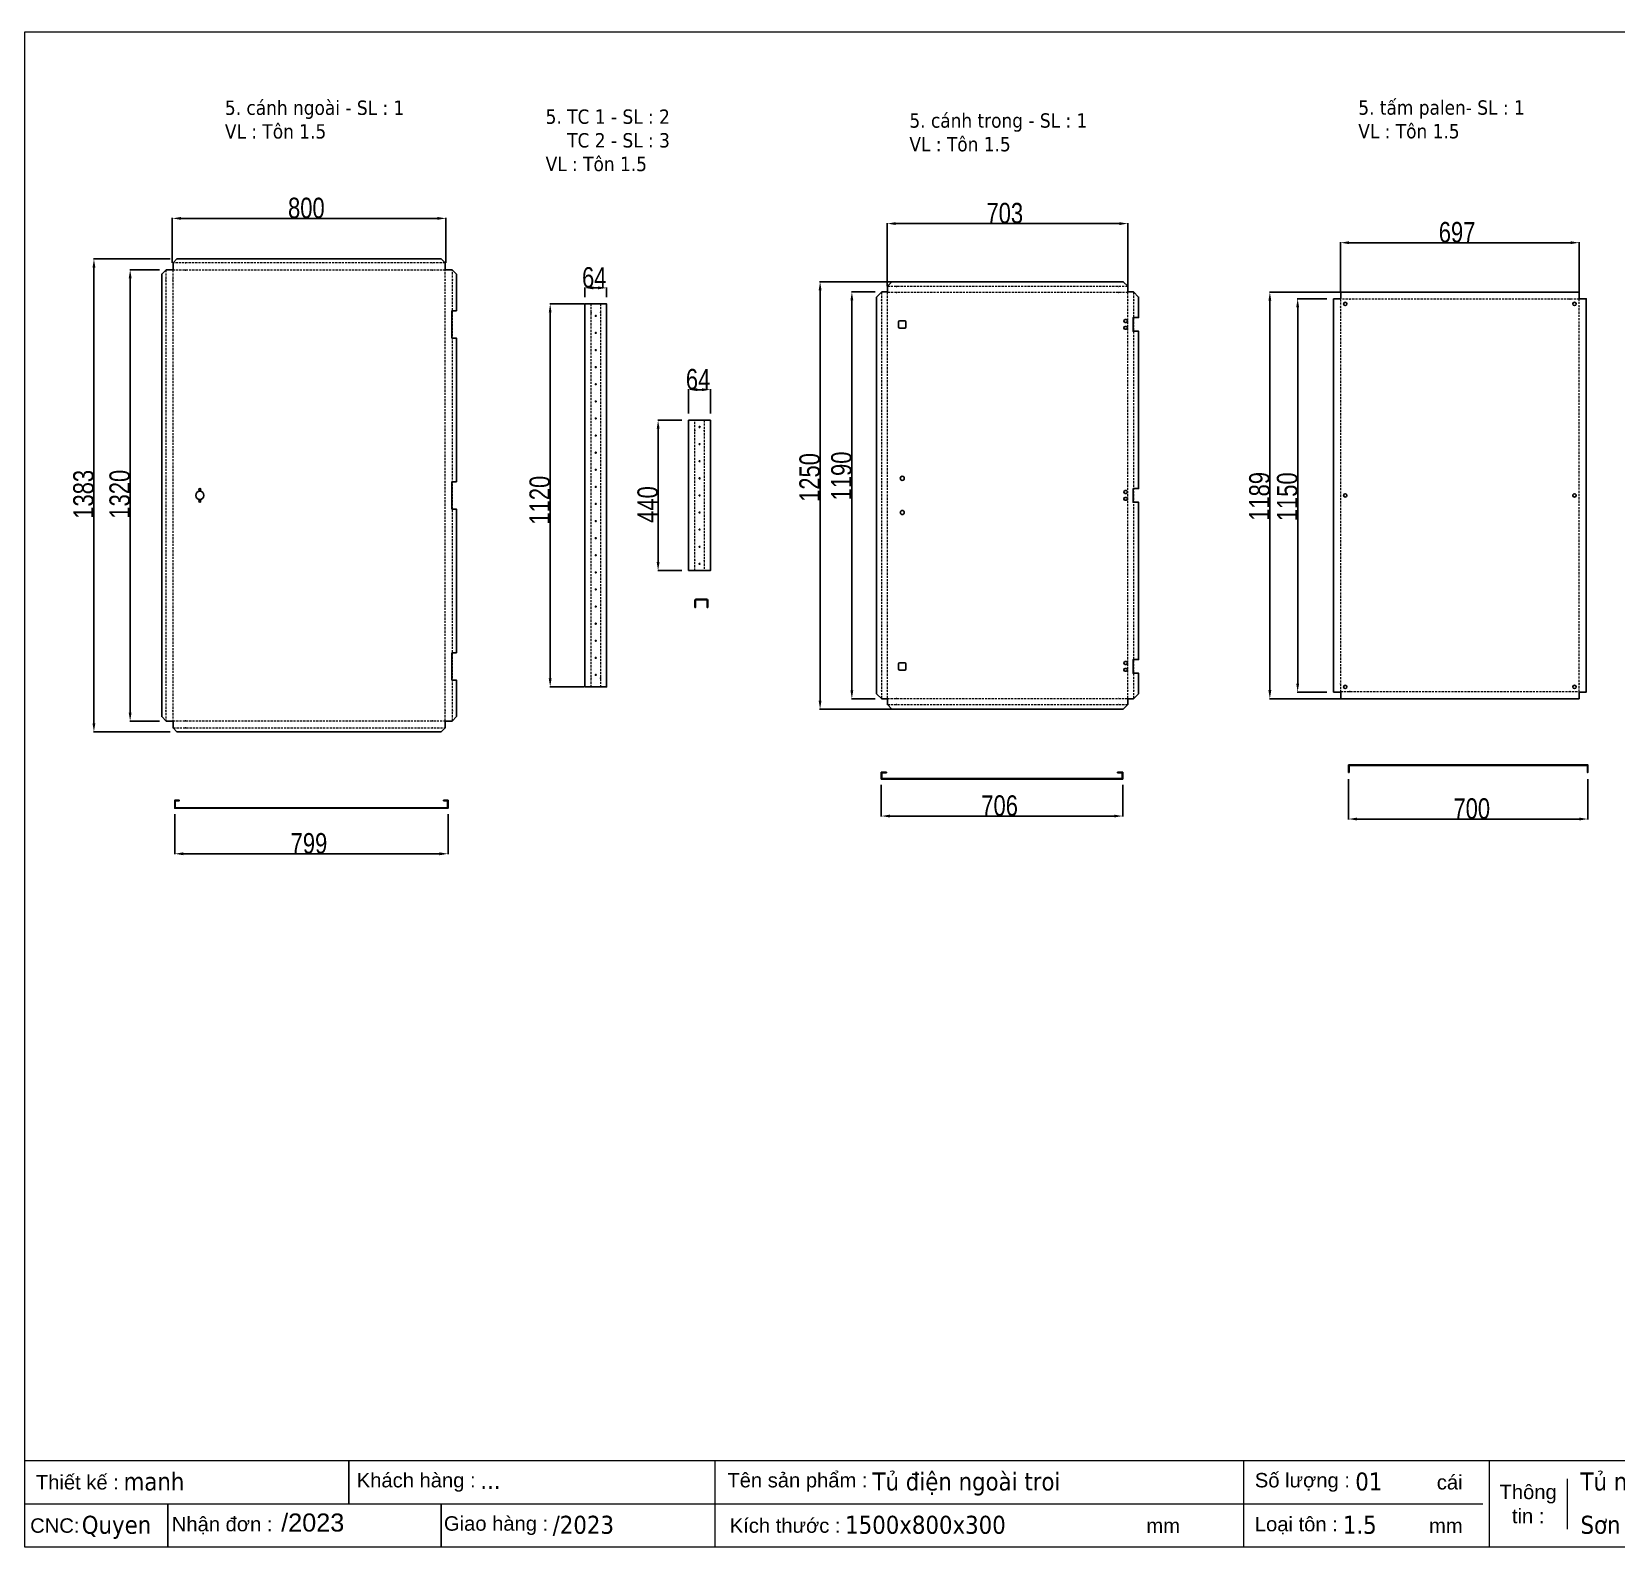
# Model space of a CAD drawing. Header units: inches. Extents: x 21 to 136330, y 8 to 58290.
# Drawn here: x 39356 to 43989, y 11482 to 15914 of the extents above; entities that cross this region are included whole.
import ezdxf
from ezdxf.enums import TextEntityAlignment as Align

# ---------------------------------------------------------------- set-up
doc = ezdxf.new("R2010")
doc.units = ezdxf.units.IN
doc.header["$MEASUREMENT"] = 0
doc.linetypes.add('HIDDEN', pattern=[9.525, 6.35, -3.175])
for name, color, linetype in [('0 KHUNG KT01', 7, 'Continuous'), ('@.0.DM. NÉT CHÍNH', 7, 'Continuous'), ('@.DM. NÉT CHÍNH', 7, 'Continuous')]:
    doc.layers.add(name, color=color, linetype=linetype)
doc.layers.add('0 TĂNG CỨNG', color=7, linetype='Continuous', lineweight=15)
doc.layers.add('@.0.DM. NÉT ĐỨT', color=8, linetype='HIDDEN', lineweight=9)
doc.layers.add('@.DM. KÍCH THƯỚC', color=8, linetype='Continuous', transparency=0.2)
doc.layers.add('@.DM. KÍCH THƯỚC @ 1', color=8, linetype='Continuous', transparency=0.2)
doc.styles.add('ARIAL', font='arial.ttf')
doc.styles.add('Note Text (ISO)', font='tahoma.ttf')
doc.styles.add('roman', font='roman.shx', dxfattribs={"width": 0.8})
doc.styles.add('Tahoma (Input Text)', font='tahoma.ttf')
doc.dimstyles.new('Kích thước Duy Mạnh', dxfattribs={"dimtxt": 30, "dimasz": 25, "dimexe": 1.25, "dimexo": 20, "dimtad": 1, "dimdec": 1, "dimtxsty": 'roman', "dimcen": 2.5, "dimclrd": 8, "dimclre": 8, "dimclrt": 2, "dimadec": 0, "dimazin": 0, "dimtfac": 1, "dimtdec": 1, "dimtix": 1, "dimtmove": 0, "dimatfit": 3, "dimfxl": 1, "dimtfillclr": 1, "dimarcsym": 0})

# ---------------------------------------------------------------- blocks, each defined once
blk = doc.blocks.new('*D1259')
at = {"layer": '@.DM. KÍCH THƯỚC', "color": 8, "lineweight": -2, "transparency": 16777216}
for p, q in [((39760.5, 15249.4), (39536.6, 15249.4)), ((39760.5, 13866.8), (39536.6, 13866.8))]:
    blk.add_line(p, q, dxfattribs=at)
at = {"layer": '@.DM. KÍCH THƯỚC', "lineweight": -2, "transparency": 16777216}
blk.add_line((39537.8, 15224.4), (39537.8, 13891.8), dxfattribs=at)
at = {"layer": '@.DM. KÍCH THƯỚC', "transparency": 16777216}
for points in [[(39533.7, 15224.4), (39542, 15224.4), (39537.8, 15249.4)], [(39533.7, 13891.8), (39542, 13891.8), (39537.8, 13866.8)]]:
    blk.add_solid(points, dxfattribs=at)
at = {"layer": 'Defpoints', "color": 0, "transparency": 16777216}
for p in [(39780.5, 15249.4), (39537.8, 13866.8), (39780.5, 13866.8)]:
    blk.add_point(p, dxfattribs=at)
at = {"layer": '@.DM. KÍCH THƯỚC', "color": 2, "transparency": 16777216, "insert": (39477.2, 14489.9), "char_height": 60, "attachment_point": 1, "rotation": 90, "style": 'roman'}
blk.add_mtext('1383', dxfattribs=at)
blk = doc.blocks.new('*D1260')
at = {"layer": '@.DM. KÍCH THƯỚC', "color": 8, "lineweight": -2, "transparency": 16777216}
for p, q in [((41276.4, 14798.1), (41276.4, 14868.5)), ((41340.2, 14798.1), (41340.2, 14868.5))]:
    blk.add_line(p, q, dxfattribs=at)
at = {"layer": '@.DM. KÍCH THƯỚC', "lineweight": -2, "transparency": 16777216}
blk.add_line((41301.4, 14867.3), (41315.2, 14867.3), dxfattribs=at)
at = {"layer": '@.DM. KÍCH THƯỚC', "transparency": 16777216}
for points in [[(41301.4, 14871.4), (41301.4, 14863.1), (41276.4, 14867.3)], [(41315.2, 14871.4), (41315.2, 14863.1), (41340.2, 14867.3)]]:
    blk.add_solid(points, dxfattribs=at)
at = {"layer": 'Defpoints', "color": 0, "transparency": 16777216}
for p in [(41340.2, 14867.3), (41276.4, 14778.1), (41340.2, 14778.1)]:
    blk.add_point(p, dxfattribs=at)
at = {"layer": '@.DM. KÍCH THƯỚC', "color": 2, "transparency": 16777216, "insert": (41268.3, 14927.9), "char_height": 60, "attachment_point": 1, "style": 'roman'}
blk.add_mtext('64', dxfattribs=at)
blk = doc.blocks.new('*D1261')
at = {"layer": '@.DM. KÍCH THƯỚC', "color": 8, "lineweight": -2, "transparency": 16777216}
for p, q in [((40972.9, 15138.1), (40972.9, 15166.1)), ((41036.7, 15138.1), (41036.7, 15166.1))]:
    blk.add_line(p, q, dxfattribs=at)
at = {"layer": '@.DM. KÍCH THƯỚC', "lineweight": -2, "transparency": 16777216}
blk.add_line((40997.9, 15164.9), (41011.7, 15164.9), dxfattribs=at)
at = {"layer": '@.DM. KÍCH THƯỚC', "transparency": 16777216}
for points in [[(40997.9, 15169.1), (40997.9, 15160.7), (40972.9, 15164.9)], [(41011.7, 15169.1), (41011.7, 15160.7), (41036.7, 15164.9)]]:
    blk.add_solid(points, dxfattribs=at)
at = {"layer": 'Defpoints', "color": 0, "transparency": 16777216}
for p in [(41036.7, 15164.9), (40972.9, 15118.1), (41036.7, 15118.1)]:
    blk.add_point(p, dxfattribs=at)
at = {"layer": '@.DM. KÍCH THƯỚC', "color": 2, "transparency": 16777216, "insert": (40964.8, 15225.5), "char_height": 60, "attachment_point": 1, "style": 'roman'}
blk.add_mtext('64', dxfattribs=at)
blk = doc.blocks.new('*D1262')
at = {"layer": '@.DM. KÍCH THƯỚC', "color": 8, "lineweight": -2, "transparency": 16777216}
for p, q in [((40971.1, 15118.1), (40870.4, 15118.1)), ((40971.1, 13998.1), (40870.4, 13998.1))]:
    blk.add_line(p, q, dxfattribs=at)
at = {"layer": '@.DM. KÍCH THƯỚC', "lineweight": -2, "transparency": 16777216}
blk.add_line((40871.7, 14023.1), (40871.7, 15093.1), dxfattribs=at)
at = {"layer": '@.DM. KÍCH THƯỚC', "transparency": 16777216}
for points in [[(40867.5, 15093.1), (40875.8, 15093.1), (40871.7, 15118.1)], [(40867.5, 14023.1), (40875.8, 14023.1), (40871.7, 13998.1)]]:
    blk.add_solid(points, dxfattribs=at)
at = {"layer": 'Defpoints', "color": 0, "transparency": 16777216}
for p in [(40871.7, 15118.1), (40991.1, 15118.1), (40991.1, 13998.1)]:
    blk.add_point(p, dxfattribs=at)
at = {"layer": '@.DM. KÍCH THƯỚC', "color": 2, "transparency": 16777216, "insert": (40811.1, 14472.7), "char_height": 60, "attachment_point": 1, "rotation": 90, "style": 'roman'}
blk.add_mtext('1120', dxfattribs=at)
blk = doc.blocks.new('*D1263')
at = {"layer": '@.DM. KÍCH THƯỚC', "color": 8, "lineweight": -2, "transparency": 16777216}
for p, q in [((41256.4, 14778.1), (41186, 14778.1)), ((41256.4, 14338.1), (41186, 14338.1))]:
    blk.add_line(p, q, dxfattribs=at)
at = {"layer": '@.DM. KÍCH THƯỚC', "lineweight": -2, "transparency": 16777216}
blk.add_line((41187.2, 14363.1), (41187.2, 14753.1), dxfattribs=at)
at = {"layer": '@.DM. KÍCH THƯỚC', "transparency": 16777216}
for points in [[(41183.1, 14753.1), (41191.4, 14753.1), (41187.2, 14778.1)], [(41183.1, 14363.1), (41191.4, 14363.1), (41187.2, 14338.1)]]:
    blk.add_solid(points, dxfattribs=at)
at = {"layer": 'Defpoints', "color": 0, "transparency": 16777216}
for p in [(41187.2, 14778.1), (41276.4, 14778.1), (41276.4, 14338.1)]:
    blk.add_point(p, dxfattribs=at)
at = {"layer": '@.DM. KÍCH THƯỚC', "color": 2, "transparency": 16777216, "insert": (41126.6, 14477.9), "char_height": 60, "attachment_point": 1, "rotation": 90, "style": 'roman'}
blk.add_mtext('440', dxfattribs=at)
blk = doc.blocks.new('*D1264')
at = {"layer": '@.DM. KÍCH THƯỚC', "color": 8, "lineweight": -2, "transparency": 16777216}
for p, q in [((39729.5, 15218.1), (39642.4, 15218.1)), ((39729.5, 13898.1), (39642.4, 13898.1))]:
    blk.add_line(p, q, dxfattribs=at)
at = {"layer": '@.DM. KÍCH THƯỚC', "lineweight": -2, "transparency": 16777216}
blk.add_line((39643.7, 13923.1), (39643.7, 15193.1), dxfattribs=at)
at = {"layer": '@.DM. KÍCH THƯỚC', "transparency": 16777216}
for points in [[(39639.5, 15193.1), (39647.9, 15193.1), (39643.7, 15218.1)], [(39639.5, 13923.1), (39647.9, 13923.1), (39643.7, 13898.1)]]:
    blk.add_solid(points, dxfattribs=at)
at = {"layer": 'Defpoints', "color": 0, "transparency": 16777216}
for p in [(39643.7, 15218.1), (39749.5, 15218.1), (39749.5, 13898.1)]:
    blk.add_point(p, dxfattribs=at)
at = {"layer": '@.DM. KÍCH THƯỚC', "color": 2, "transparency": 16777216, "insert": (39583.1, 14490.2), "char_height": 60, "attachment_point": 1, "rotation": 90, "style": 'roman'}
blk.add_mtext('1320', dxfattribs=at)
blk = doc.blocks.new('*D1265')
at = {"layer": '@.DM. KÍCH THƯỚC', "color": 8, "lineweight": -2, "transparency": 16777216}
for p, q in [((39774, 13626.5), (39774, 13509)), ((40573, 13626.5), (40573, 13509))]:
    blk.add_line(p, q, dxfattribs=at)
at = {"layer": '@.DM. KÍCH THƯỚC', "lineweight": -2, "transparency": 16777216}
blk.add_line((39799, 13510.2), (40548, 13510.2), dxfattribs=at)
at = {"layer": '@.DM. KÍCH THƯỚC', "transparency": 16777216}
for points in [[(39799, 13514.4), (39799, 13506), (39774, 13510.2)], [(40548, 13514.4), (40548, 13506), (40573, 13510.2)]]:
    blk.add_solid(points, dxfattribs=at)
at = {"layer": 'Defpoints', "color": 0, "transparency": 16777216}
for p in [(39774, 13646.5), (40573, 13646.5), (40573, 13510.2)]:
    blk.add_point(p, dxfattribs=at)
at = {"layer": '@.DM. KÍCH THƯỚC', "color": 2, "transparency": 16777216, "insert": (40112.9, 13570.8), "char_height": 60, "attachment_point": 1, "style": 'roman'}
blk.add_mtext('799', dxfattribs=at)
blk = doc.blocks.new('*D1266')
at = {"layer": '@.DM. KÍCH THƯỚC', "color": 8, "lineweight": -2, "transparency": 16777216}
for p, q in [((41821.5, 15153.1), (41752.4, 15153.1)), ((41821.5, 13963.1), (41752.4, 13963.1))]:
    blk.add_line(p, q, dxfattribs=at)
at = {"layer": '@.DM. KÍCH THƯỚC', "lineweight": -2, "transparency": 16777216}
blk.add_line((41753.7, 15128.1), (41753.7, 13988.1), dxfattribs=at)
at = {"layer": '@.DM. KÍCH THƯỚC', "transparency": 16777216}
for points in [[(41749.5, 15128.1), (41757.8, 15128.1), (41753.7, 15153.1)], [(41749.5, 13988.1), (41757.8, 13988.1), (41753.7, 13963.1)]]:
    blk.add_solid(points, dxfattribs=at)
at = {"layer": 'Defpoints', "color": 0, "transparency": 16777216}
for p in [(41841.5, 15153.1), (41753.7, 13963.1), (41841.5, 13963.1)]:
    blk.add_point(p, dxfattribs=at)
at = {"layer": '@.DM. KÍCH THƯỚC', "color": 2, "transparency": 16777216, "insert": (41693.1, 14543.6), "char_height": 60, "attachment_point": 1, "rotation": 90, "style": 'roman'}
blk.add_mtext('1190', dxfattribs=at)
blk = doc.blocks.new('*D1267')
at = {"layer": '@.DM. KÍCH THƯỚC', "color": 8, "lineweight": -2, "transparency": 16777216}
for p, q in [((41903, 15182.9), (41659.5, 15182.9)), ((41903, 13933.3), (41659.5, 13933.3))]:
    blk.add_line(p, q, dxfattribs=at)
at = {"layer": '@.DM. KÍCH THƯỚC', "lineweight": -2, "transparency": 16777216}
blk.add_line((41660.8, 15157.9), (41660.8, 13958.3), dxfattribs=at)
at = {"layer": '@.DM. KÍCH THƯỚC', "transparency": 16777216}
for points in [[(41656.6, 15157.9), (41665, 15157.9), (41660.8, 15182.9)], [(41656.6, 13958.3), (41665, 13958.3), (41660.8, 13933.3)]]:
    blk.add_solid(points, dxfattribs=at)
at = {"layer": 'Defpoints', "color": 0, "transparency": 16777216}
for p in [(41923, 15182.9), (41660.8, 13933.3), (41923, 13933.3)]:
    blk.add_point(p, dxfattribs=at)
at = {"layer": '@.DM. KÍCH THƯỚC', "color": 2, "transparency": 16777216, "insert": (41600.2, 14539.1), "char_height": 60, "attachment_point": 1, "rotation": 90, "style": 'roman'}
blk.add_mtext('1250', dxfattribs=at)
blk = doc.blocks.new('*D1268')
at = {"layer": '@.DM. KÍCH THƯỚC', "color": 8, "lineweight": -2, "transparency": 16777216}
for p, q in [((39767, 15238.1), (39767, 15369.4)), ((40566.8, 15238.1), (40566.8, 15369.4))]:
    blk.add_line(p, q, dxfattribs=at)
at = {"layer": '@.DM. KÍCH THƯỚC', "lineweight": -2, "transparency": 16777216}
blk.add_line((39792, 15368.1), (40541.8, 15368.1), dxfattribs=at)
at = {"layer": '@.DM. KÍCH THƯỚC', "transparency": 16777216}
for points in [[(39792, 15372.3), (39792, 15363.9), (39767, 15368.1)], [(40541.8, 15372.3), (40541.8, 15363.9), (40566.8, 15368.1)]]:
    blk.add_solid(points, dxfattribs=at)
at = {"layer": 'Defpoints', "color": 0, "transparency": 16777216}
for p in [(40566.8, 15368.1), (39767, 15218.1), (40566.8, 15218.1)]:
    blk.add_point(p, dxfattribs=at)
at = {"layer": '@.DM. KÍCH THƯỚC', "color": 2, "transparency": 16777216, "insert": (40105.3, 15428.7), "char_height": 60, "attachment_point": 1, "style": 'roman'}
blk.add_mtext('800', dxfattribs=at)
blk = doc.blocks.new('*D1269')
at = {"layer": '@.DM. KÍCH THƯỚC', "color": 8, "lineweight": -2, "transparency": 16777216}
for p, q in [((41839.7, 13711.9), (41839.7, 13619.3)), ((42545.7, 13711.9), (42545.7, 13619.3))]:
    blk.add_line(p, q, dxfattribs=at)
at = {"layer": '@.DM. KÍCH THƯỚC', "lineweight": -2, "transparency": 16777216}
blk.add_line((41864.7, 13620.6), (42520.7, 13620.6), dxfattribs=at)
at = {"layer": '@.DM. KÍCH THƯỚC', "transparency": 16777216}
for points in [[(41864.7, 13624.7), (41864.7, 13616.4), (41839.7, 13620.6)], [(42520.7, 13624.7), (42520.7, 13616.4), (42545.7, 13620.6)]]:
    blk.add_solid(points, dxfattribs=at)
at = {"layer": 'Defpoints', "color": 0, "transparency": 16777216}
for p in [(41839.7, 13731.9), (42545.7, 13731.9), (42545.7, 13620.6)]:
    blk.add_point(p, dxfattribs=at)
at = {"layer": '@.DM. KÍCH THƯỚC', "color": 2, "transparency": 16777216, "insert": (42132.1, 13681.2), "char_height": 60, "attachment_point": 1, "style": 'roman'}
blk.add_mtext('706', dxfattribs=at)
blk = doc.blocks.new('*D1270')
at = {"layer": '@.DM. KÍCH THƯỚC', "color": 8, "lineweight": -2, "transparency": 16777216}
for p, q in [((43205.6, 13728.2), (43205.6, 13610.6)), ((43905.6, 13728.2), (43905.6, 13610.6))]:
    blk.add_line(p, q, dxfattribs=at)
at = {"layer": '@.DM. KÍCH THƯỚC', "lineweight": -2, "transparency": 16777216}
blk.add_line((43230.6, 13611.9), (43880.6, 13611.9), dxfattribs=at)
at = {"layer": '@.DM. KÍCH THƯỚC', "transparency": 16777216}
for points in [[(43230.6, 13616), (43230.6, 13607.7), (43205.6, 13611.9)], [(43880.6, 13616), (43880.6, 13607.7), (43905.6, 13611.9)]]:
    blk.add_solid(points, dxfattribs=at)
at = {"layer": 'Defpoints', "color": 0, "transparency": 16777216}
for p in [(43205.6, 13748.2), (43905.6, 13748.2), (43905.6, 13611.9)]:
    blk.add_point(p, dxfattribs=at)
at = {"layer": '@.DM. KÍCH THƯỚC', "color": 2, "transparency": 16777216, "insert": (43512.4, 13672.5), "char_height": 60, "attachment_point": 1, "style": 'roman'}
blk.add_mtext('700', dxfattribs=at)
blk = doc.blocks.new('*D1271')
at = {"layer": '@.DM. KÍCH THƯỚC', "color": 8, "lineweight": -2, "transparency": 16777216}
for p, q in [((41857.2, 15170.1), (41857.2, 15354.2)), ((42560.6, 15170.1), (42560.6, 15354.2))]:
    blk.add_line(p, q, dxfattribs=at)
at = {"layer": '@.DM. KÍCH THƯỚC', "lineweight": -2, "transparency": 16777216}
blk.add_line((41882.2, 15352.9), (42535.6, 15352.9), dxfattribs=at)
at = {"layer": '@.DM. KÍCH THƯỚC', "transparency": 16777216}
for points in [[(41882.2, 15357.1), (41882.2, 15348.7), (41857.2, 15352.9)], [(42535.6, 15357.1), (42535.6, 15348.7), (42560.6, 15352.9)]]:
    blk.add_solid(points, dxfattribs=at)
at = {"layer": 'Defpoints', "color": 0, "transparency": 16777216}
for p in [(42560.6, 15352.9), (41857.2, 15150.1), (42560.6, 15150.1)]:
    blk.add_point(p, dxfattribs=at)
at = {"layer": '@.DM. KÍCH THƯỚC', "color": 2, "transparency": 16777216, "insert": (42147.2, 15413.5), "char_height": 60, "attachment_point": 1, "style": 'roman'}
blk.add_mtext('703', dxfattribs=at)
blk = doc.blocks.new('*D1272')
at = {"layer": '@.DM. KÍCH THƯỚC', "color": 8, "lineweight": -2, "transparency": 16777216}
for p, q in [((43182.5, 15150.1), (43182.5, 15298.3)), ((43879.9, 15150.1), (43879.9, 15298.3))]:
    blk.add_line(p, q, dxfattribs=at)
at = {"layer": '@.DM. KÍCH THƯỚC', "lineweight": -2, "transparency": 16777216}
blk.add_line((43207.5, 15297.1), (43854.9, 15297.1), dxfattribs=at)
at = {"layer": '@.DM. KÍCH THƯỚC', "transparency": 16777216}
for points in [[(43207.5, 15301.2), (43207.5, 15292.9), (43182.5, 15297.1)], [(43854.9, 15301.2), (43854.9, 15292.9), (43879.9, 15297.1)]]:
    blk.add_solid(points, dxfattribs=at)
at = {"layer": 'Defpoints', "color": 0, "transparency": 16777216}
for p in [(43879.9, 15297.1), (43182.5, 15130.1), (43879.9, 15130.1)]:
    blk.add_point(p, dxfattribs=at)
at = {"layer": '@.DM. KÍCH THƯỚC', "color": 2, "transparency": 16777216, "insert": (43469.5, 15357.7), "char_height": 60, "attachment_point": 1, "style": 'roman'}
blk.add_mtext('697', dxfattribs=at)
blk = doc.blocks.new('*D1273')
at = {"layer": '@.DM. KÍCH THƯỚC', "color": 8, "lineweight": -2, "transparency": 16777216}
for p, q in [((43141.8, 15133.1), (43055.8, 15133.1)), ((43141.8, 13983.1), (43055.8, 13983.1))]:
    blk.add_line(p, q, dxfattribs=at)
at = {"layer": '@.DM. KÍCH THƯỚC', "lineweight": -2, "transparency": 16777216}
blk.add_line((43057, 15108.1), (43057, 14008.1), dxfattribs=at)
at = {"layer": '@.DM. KÍCH THƯỚC', "transparency": 16777216}
for points in [[(43052.8, 15108.1), (43061.2, 15108.1), (43057, 15133.1)], [(43052.8, 14008.1), (43061.2, 14008.1), (43057, 13983.1)]]:
    blk.add_solid(points, dxfattribs=at)
at = {"layer": 'Defpoints', "color": 0, "transparency": 16777216}
for p in [(43161.8, 15133.1), (43057, 13983.1), (43161.8, 13983.1)]:
    blk.add_point(p, dxfattribs=at)
at = {"layer": '@.DM. KÍCH THƯỚC', "color": 2, "transparency": 16777216, "insert": (42996.4, 14482.7), "char_height": 60, "attachment_point": 1, "rotation": 90, "style": 'roman'}
blk.add_mtext('1150', dxfattribs=at)
blk = doc.blocks.new('*D1274')
at = {"layer": '@.DM. KÍCH THƯỚC', "color": 8, "lineweight": -2, "transparency": 16777216}
for p, q in [((43197.1, 15152.5), (42974.4, 15152.5)), ((43197.1, 13963.7), (42974.4, 13963.7))]:
    blk.add_line(p, q, dxfattribs=at)
at = {"layer": '@.DM. KÍCH THƯỚC', "lineweight": -2, "transparency": 16777216}
blk.add_line((42975.7, 13988.7), (42975.7, 15127.5), dxfattribs=at)
at = {"layer": '@.DM. KÍCH THƯỚC', "transparency": 16777216}
for points in [[(42971.5, 15127.5), (42979.9, 15127.5), (42975.7, 15152.5)], [(42971.5, 13988.7), (42979.9, 13988.7), (42975.7, 13963.7)]]:
    blk.add_solid(points, dxfattribs=at)
at = {"layer": 'Defpoints', "color": 0, "transparency": 16777216}
for p in [(42975.7, 15152.5), (43217.1, 15152.5), (43217.1, 13963.7)]:
    blk.add_point(p, dxfattribs=at)
at = {"layer": '@.DM. KÍCH THƯỚC', "color": 2, "transparency": 16777216, "insert": (42915.1, 14483.8), "char_height": 60, "attachment_point": 1, "rotation": 90, "style": 'roman'}
blk.add_mtext('1189', dxfattribs=at)
blk = doc.blocks.new('*U359')
at = {"layer": '@.0.DM. NÉT CHÍNH'}
blk.add_circle((0, 0), 1.5, dxfattribs=at)
blk = doc.blocks.new('*U360')
at = {"layer": '@.DM. NÉT CHÍNH', "color": 0, "linetype": 'ByBlock', "lineweight": -2, "transparency": 16777216}
for p in [(0, 1050), (0, 1000), (0, 950), (0, 900), (0, 850), (0, 800), (0, 750), (0, 700), (0, 650), (0, 600), (0, 550), (0, 500), (0, 450), (0, 400), (0, 350), (0, 300), (0, 250), (0, 200), (0, 150), (0, 100), (0, 50), (0, 0)]:
    blk.add_blockref('*U359', p, dxfattribs=at)
blk = doc.blocks.new('*U361')
at = {"layer": '@.0.DM. NÉT CHÍNH'}
blk.add_circle((0, 0), 1.5, dxfattribs=at)
blk = doc.blocks.new('*U362')
at = {"layer": '@.DM. NÉT CHÍNH', "color": 0, "linetype": 'ByBlock', "lineweight": -2, "transparency": 16777216}
for p in [(0, 400), (0, 350), (0, 300), (0, 250), (0, 200), (0, 150), (0, 100), (0, 50), (0, 0)]:
    blk.add_blockref('*U361', p, dxfattribs=at)
blk = doc.blocks.new('KHUNG KT1')
at = {"color": 7}
for p, q in [((7128, -4752), (0, -4752)), ((2294.1, -4752), (2294.1, -5040)), ((4052.8, -4752), (4052.8, -5040)), ((4868.8, -4752), (4868.8, -5040)), ((6864, -4752), (6864, -5040)), ((5128.7, -4812), (5128.7, -4980)), ((4848, -4896), (0, -4896))]:
    blk.add_line(p, q, dxfattribs=at)
blk.add_lwpolyline([(0, 0), (7128, 0), (7128, -5040), (0, -5040)], close=True, dxfattribs=at)
at = {"layer": '0 KHUNG KT01'}
for p, q in [((1077.9, -4752), (1077.9, -4896)), ((476.3, -4896), (476.3, -5040)), ((1385.1, -4896), (1385.1, -5040))]:
    blk.add_line(p, q, dxfattribs=at)
at = {"color": 2, "char_height": 48, "style": 'ARIAL'}
for s, insert, width, attachment_point in [('  Thiết kế :', (0, -4824), 2202.321, 4), ('  Khách hàng :', (1066.9, -4824), 2202.321, 4), ('  Tên sản phẩm :', (2299.1, -4824), 2202.321, 4), ('  Số lượng :', (4052.8, -4824), 2202.321, 4), ('cái', (4695, -4824), 2202.321, 4), ('Thông\\Ptin :', (4998.8, -4896), 259.945, 5), ('Tờ', (6996, -4824), 264, 5), ('CNC:', (18.2, -4968), 2202.321, 4), ('  Nhận đơn :', (451.9, -4968), 2202.321, 4), ('  Giao hàng :', (1356.7, -4968), 2202.321, 4), ('  Kích thước :', (2307, -4968), 2202.321, 4), ('  Loại tôn :', (4052.8, -4968), 2202.321, 4), ('mm', (3729.5, -4968), 2202.321, 4), ('mm', (4669.3, -4968), 2202.321, 4)]:
    blk.add_mtext(s, dxfattribs=dict(at, insert=insert, width=width, attachment_point=attachment_point))
at = {"color": 1, "style": 'Tahoma (Input Text)', "flags": 8}
for tag, p in [('#01', (328.9, -4851.1)), ('#03', (1514.7, -4846.3)), ('#05', (2819, -4851.1)), ('#07', (4424, -4851.1)), ('#09', (5172.9, -4851.1)), ('#02', (189.8, -4995.1)), ('#04', (1755.3, -4995.1)), ('#06', (2727.8, -4995.1)), ('#08', (4382.7, -4995.1)), ('#10', (5172.9, -4995.1))]:
    blk.add_attdef(tag, p, '', height=60, dxfattribs=at)
blk.add_attdef('#11', text='', height=60, dxfattribs=at).set_placement((6996, -4961.6), align=Align.CENTER)
at = {"layer": '0 TĂNG CỨNG', "color": 1, "style": 'ARIAL'}
blk.add_attdef('#12', (852.8, -4987.6), '', height=60, dxfattribs=at)

msp = doc.modelspace()

# ---------------------------------------------------------------- linework, layer by layer
at = {"layer": '@.0.DM. NÉT CHÍNH', "color": 0}
for p, q in [((39768.7312, 15216.8257), (39768.7312, 15218.0815)), ((40565.1241, 15216.8257), (40565.1241, 15218.0815)), ((41857.2231, 15151.8257), (41857.2231, 15153.0815)), ((42560.6161, 15151.8257), (42560.6161, 15153.0815)), ((43182.49, 15131.8257), (43182.49, 15133.0815)), ((41857.2231, 13964.4005), (41857.2231, 13963.1447)), ((42560.6161, 13964.4005), (42560.6161, 13963.1447)), ((43182.49, 13984.4005), (43182.49, 13983.1447)), ((39768.7312, 13899.4005), (39768.7312, 13898.1447)), ((40565.1241, 13899.4005), (40565.1241, 13898.1447))]:
    msp.add_line(p, q, dxfattribs=at)
at = {"layer": '@.0.DM. NÉT CHÍNH', "color": 1}
for p, q in [((39806.4853, 15237.7025), (39804.9853, 15237.7025)), ((39806.4853, 15216.8096), (39804.9853, 15216.8096)), ((40527.3701, 15237.7025), (40528.8701, 15237.7025)), ((40527.3701, 15216.8096), (40528.8701, 15216.8096)), ((39747.8383, 15188.9994), (39747.8383, 15187.4994)), ((39768.7312, 15188.9994), (39768.7312, 15187.4994)), ((40565.1241, 15188.9994), (40565.1241, 15187.4994)), ((40586.0171, 15188.9994), (40586.0171, 15187.4994)), ((41884.7497, 15169.2025), (41883.2497, 15169.2025)), ((41884.7497, 15151.8096), (41883.2497, 15151.8096)), ((42533.0895, 15169.2025), (42534.5895, 15169.2025)), ((42533.0895, 15151.8096), (42534.5895, 15151.8096)), ((41839.8302, 15129.9901), (41839.8302, 15128.4901)), ((41857.2231, 15129.9901), (41857.2231, 15128.4901)), ((42560.6161, 15129.9901), (42560.6161, 15128.4901)), ((42578.009, 15129.9901), (42578.009, 15128.4901)), ((43182.49, 15109.9901), (43182.49, 15108.4901)), ((43210.0166, 15131.8096), (43208.5166, 15131.8096)), ((43852.3563, 15131.8096), (43853.8563, 15131.8096)), ((43879.8829, 15109.9901), (43879.8829, 15108.4901)), ((40991.0718, 15092.9522), (40991.0718, 15091.4522)), ((41018.4647, 15093.1472), (41018.4647, 15091.6472)), ((41294.6294, 14748.4078), (41294.6294, 14746.9078)), ((41322.0223, 14748.7203), (41322.0223, 14747.2203)), ((41294.6294, 14367.8184), (41294.6294, 14369.3184)), ((41322.0223, 14367.506), (41322.0223, 14369.006)), ((40991.0718, 14023.274), (40991.0718, 14024.774)), ((41018.4647, 14023.079), (41018.4647, 14024.579)), ((43182.49, 14006.2362), (43182.49, 14007.7362)), ((43879.8829, 14006.2362), (43879.8829, 14007.7362)), ((41839.8302, 13986.2362), (41839.8302, 13987.7362)), ((41857.2231, 13986.2362), (41857.2231, 13987.7362)), ((41884.7497, 13964.4167), (41883.2497, 13964.4167)), ((41884.7497, 13947.0237), (41883.2497, 13947.0237)), ((42533.0895, 13964.4167), (42534.5895, 13964.4167)), ((42533.0895, 13947.0237), (42534.5895, 13947.0237)), ((42560.6161, 13986.2362), (42560.6161, 13987.7362)), ((42578.009, 13986.2362), (42578.009, 13987.7362)), ((43210.0166, 13984.4167), (43208.5166, 13984.4167)), ((43852.3563, 13984.4167), (43853.8563, 13984.4167)), ((39747.8383, 13927.2268), (39747.8383, 13928.7268)), ((39768.7312, 13927.2268), (39768.7312, 13928.7268)), ((39806.4853, 13899.4167), (39804.9853, 13899.4167)), ((40527.3701, 13899.4167), (40528.8701, 13899.4167)), ((40565.1241, 13927.2268), (40565.1241, 13928.7268)), ((40586.0171, 13927.2268), (40586.0171, 13928.7268)), ((39806.4853, 13878.5237), (39804.9853, 13878.5237)), ((40527.3701, 13878.5237), (40528.8701, 13878.5237))]:
    msp.add_line(p, q, dxfattribs=at)
at = {"layer": '@.0.DM. NÉT CHÍNH'}
for p, q in [((41854.6949, 13747.3835), (41854.6949, 13748.8835)), ((42530.6949, 13747.3835), (42530.6949, 13748.8835)), ((39786.9737, 13665.4603), (39786.9737, 13666.9603)), ((40559.9737, 13665.4603), (40559.9737, 13666.9603))]:
    msp.add_line(p, q, dxfattribs=at)
for points in [[(39769.1277, 15218.1131), (39769.1277, 15238.0283), (39780.4984, 15249.399), (40553.357, 15249.399), (40564.7277, 15238.0283), (40564.7277, 15218.1131), (40584.6428, 15218.1131), (40597.7135, 15205.0424), (40597.7135, 15098.1131), (40584.3206, 15098.1131), (40584.3206, 15018.1131), (40597.7135, 15018.1131), (40597.7135, 14598.1131), (40584.3206, 14598.1131), (40584.3206, 14518.1131), (40597.7135, 14518.1131), (40597.7135, 14098.1131), (40584.3206, 14098.1131)], [(39780.4984, 13866.8273), (39769.1277, 13878.198), (39769.1277, 13898.1131), (39749.2126, 13898.1131), (39736.1418, 13911.1838), (39736.1418, 15205.0424), (39749.2126, 15218.1131), (39769.1277, 15218.1131)], [(41826.1338, 15138.0424), (41841.2045, 15153.1131), (41857.6196, 15153.1131), (41857.6196, 15169.5283), (41870.9903, 15182.899), (42546.8489, 15182.899), (42560.2196, 15169.5283), (42560.2196, 15153.1131), (42576.6347, 15153.1131), (42591.7054, 15138.0424), (42591.7054, 15078.1131), (42575.8125, 15078.1131), (42575.8125, 15038.1131), (42591.7054, 15038.1131), (42591.7054, 14578.1131), (42575.8125, 14578.1131)], [(42575.8125, 14578.1131), (42575.8125, 14538.1131), (42591.7054, 14538.1131), (42591.7054, 14078.1131), (42575.8125, 14078.1131), (42575.8125, 14038.1131), (42591.7054, 14038.1131), (42591.7054, 13978.1838), (42576.6347, 13963.1131), (42560.2196, 13963.1131), (42560.2196, 13946.698), (42546.8489, 13933.3273), (41870.9903, 13933.3273), (41857.6196, 13946.698), (41857.6196, 13963.1131), (41841.2045, 13963.1131), (41826.1338, 13978.1838), (41826.1338, 15138.0424)], [(39780.4984, 13866.8273), (40553.357, 13866.8273), (40564.7277, 13878.198), (40564.7277, 13898.1131), (40584.6428, 13898.1131), (40597.7135, 13911.1838), (40597.7135, 14018.1131), (40584.3206, 14018.1131), (40584.3206, 14098.1131)]]:
    msp.add_lwpolyline(points, dxfattribs=at)
for points in [[(43161.7935, 15133.1131), (43182.8864, 15133.1131), (43182.8864, 15152.506), (43879.4864, 15152.506), (43879.4864, 15133.1131), (43900.5794, 15133.1131), (43900.5794, 13983.1131), (43879.4864, 13983.1131), (43879.4864, 13963.7202), (43182.8864, 13963.7202), (43182.8864, 13983.1131), (43161.7935, 13983.1131)], [(40972.8753, 13998.1131), (41036.6611, 13998.1131), (41036.6611, 15118.1131), (40972.8753, 15118.1131)], [(41276.433, 14338.1131), (41340.2188, 14338.1131), (41340.2188, 14778.1131), (41276.433, 14778.1131)], [(43205.5991, 13748.1658), (43205.5991, 13770.1658), (43905.5991, 13770.1658), (43905.5991, 13748.1658), (43904.0991, 13748.1658), (43904.0991, 13768.6658), (43207.0991, 13768.6658), (43207.0991, 13748.1658)], [(41854.7656, 13748.8835), (41854.7656, 13747.3835), (41841.1949, 13747.3835), (41841.1949, 13730.3835), (42544.1949, 13730.3835), (42544.1949, 13747.3835), (42530.6242, 13747.3835), (42530.6242, 13748.8835), (42545.6949, 13748.8835), (42545.6949, 13728.8835), (41839.6949, 13728.8835), (41839.6949, 13748.8835)], [(39775.4737, 13665.4603), (39775.4737, 13644.9603), (40571.4737, 13644.9603), (40571.4737, 13665.4603), (40559.903, 13665.4603), (40559.903, 13666.9603), (40572.9737, 13666.9603), (40572.9737, 13643.4603), (39773.9737, 13643.4603), (39773.9737, 13666.9603), (39787.0444, 13666.9603), (39787.0444, 13665.4603)]]:
    msp.add_lwpolyline(points, close=True, dxfattribs=at)
at = {"layer": '@.0.DM. NÉT CHÍNH', "color": 0}
for points in [[(43879.8829, 15131.8257), (43879.8829, 15133.0815)], [(43879.8829, 13984.4005), (43879.8829, 13983.1447)]]:
    msp.add_lwpolyline(points, close=True, dxfattribs=at)
at = {"layer": '@.0.DM. NÉT CHÍNH', "color": 2}
for points in [[(41893.4196, 15068.6131), (41908.4196, 15068.6131, -0.414213562), (41911.4196, 15065.6131), (41911.4196, 15050.6131, -0.414213562), (41908.4196, 15047.6131), (41893.4196, 15047.6131, -0.414213562), (41890.4196, 15050.6131), (41890.4196, 15065.6131, -0.414213562)], [(42555.4196, 15064.1131, 1), (42555.4196, 15072.1131), (42552.4196, 15072.1131, 1), (42552.4196, 15064.1131)], [(42555.4196, 15044.1131, 1), (42555.4196, 15052.1131), (42552.4196, 15052.1131, 1), (42552.4196, 15044.1131)], [(42555.4196, 14564.1131, 1), (42555.4196, 14572.1131), (42552.4196, 14572.1131, 1), (42552.4196, 14564.1131)], [(42555.4196, 14544.1131, 1), (42555.4196, 14552.1131), (42552.4196, 14552.1131, 1), (42552.4196, 14544.1131)], [(41893.4196, 14068.6131), (41908.4196, 14068.6131, -0.414213562), (41911.4196, 14065.6131), (41911.4196, 14050.6131, -0.414213562), (41908.4196, 14047.6131), (41893.4196, 14047.6131, -0.414213562), (41890.4196, 14050.6131), (41890.4196, 14065.6131, -0.414213562)], [(42555.4196, 14064.1131, 1), (42555.4196, 14072.1131), (42552.4196, 14072.1131, 1), (42552.4196, 14064.1131)], [(42555.4196, 14044.1131, 1), (42555.4196, 14052.1131), (42552.4196, 14052.1131, 1), (42552.4196, 14044.1131)]]:
    msp.add_lwpolyline(points, format="xyb", close=True, dxfattribs=at)
at = {"layer": '@.0.DM. NÉT CHÍNH'}
msp.add_lwpolyline([(41294.9431, 14230.4679), (41296.8181, 14230.4679), (41296.8181, 14251.0929, -0.414213562), (41298.6931, 14252.9679), (41328.6931, 14252.9679, -0.414213562), (41330.5681, 14251.0929), (41330.5681, 14230.4679), (41332.4431, 14230.4679), (41332.4431, 14251.0929, 0.414213562), (41328.6931, 14254.8429), (41298.6931, 14254.8429, 0.414213562), (41294.9431, 14251.0929)], format="xyb", close=True, dxfattribs=at)
at = {"layer": '@.0.DM. NÉT CHÍNH', "color": 2}
for centre, radius in [((43196.1864, 15118.1131), 5), ((43866.1864, 15118.1131), 5), ((41900.9196, 14608.1131), 6), ((39847.4277, 14558.1131), 12), ((39847.4277, 14575.1131), 3), ((43196.1864, 14558.1131), 5), ((43866.1864, 14558.1131), 5), ((39847.4277, 14541.1131), 3), ((41900.9196, 14508.1131), 6), ((43196.1864, 13998.1131), 5), ((43866.1864, 13998.1131), 5)]:
    msp.add_circle(centre, radius, dxfattribs=at)
at = {"layer": '@.0.DM. NÉT CHÍNH'}
for centre in [(41308.3259, 14358.1131), (41004.7682, 14033.1131)]:
    msp.add_circle(centre, 1.5, dxfattribs=at)
at = {"layer": '@.0.DM. NÉT ĐỨT'}
for p, q in [((39747.8383, 15216.8884), (39747.8383, 13899.3378)), ((40564.0423, 15237.7025), (39769.813, 15237.7025)), ((40586.0171, 13899.4874), (40586.0171, 15216.7389)), ((41839.8302, 15151.8884), (41839.8302, 13964.3378)), ((42559.5343, 15169.2025), (41858.305, 15169.2025)), ((42578.009, 13964.4874), (42578.009, 15151.7389)), ((40991.0718, 13998.1131), (40991.0718, 15118.1131)), ((41018.4647, 15118.1131), (41018.4647, 13998.1131)), ((41294.6294, 14338.1131), (41294.6294, 14778.1131)), ((41322.0223, 14778.1131), (41322.0223, 14338.1131)), ((41858.305, 13947.0237), (42559.5343, 13947.0237)), ((39769.813, 13878.5237), (40564.0423, 13878.5237))]:
    msp.add_line(p, q, dxfattribs=at)
for points in [[(40565.1241, 15216.8096), (39768.7312, 15216.8096), (39768.7312, 13899.4167), (40565.1241, 13899.4167)], [(41857.2231, 13964.4167), (42560.6161, 13964.4167), (42560.6161, 15151.8096), (41857.2231, 15151.8096)], [(43182.49, 13984.4167), (43879.8829, 13984.4167), (43879.8829, 15131.8096), (43182.49, 15131.8096)]]:
    msp.add_lwpolyline(points, close=True, dxfattribs=at)

# ---------------------------------------------------------------- block references
at = {"layer": '0 TĂNG CỨNG', "color": 1}
ref = msp.add_blockref('KHUNG KT1', (39335.3907, 15914.0381), dxfattribs=dict(at, xscale=0.8792977987369557, yscale=0.8792977987369557, zscale=0.8792977987369557))
ref.add_attrib('#12', '/2023', (40085.2994, 11528.4475), dxfattribs={"color": 1, "height": 52.75787, "style": 'ARIAL'})
ref.add_attrib('#01', 'manh', (39624.6167, 11648.5113), dxfattribs={"layer": '0', "color": 1, "height": 52.75787, "style": 'Tahoma (Input Text)'})
ref.add_attrib('#03', '...', (40667.2792, 11652.6762), dxfattribs={"layer": '0', "color": 1, "height": 52.75787, "style": 'Tahoma (Input Text)'})
ref.add_attrib('#04', '/2023', (40878.8247, 11521.8924), dxfattribs={"layer": '0', "color": 1, "height": 52.75787, "style": 'Tahoma (Input Text)'})
ref.add_attrib('#05', 'Tủ điện ngoài troi', (41814.1392, 11648.5113), dxfattribs={"layer": '0', "color": 1, "height": 52.757868, "style": 'Tahoma (Input Text)'})
ref.add_attrib('#06', '1500x800x300', (41733.9763, 11521.8924), dxfattribs={"layer": '0', "color": 1, "height": 52.757868, "style": 'Tahoma (Input Text)'})
ref.add_attrib('#07', '01', (43225.4172, 11648.5113), dxfattribs={"layer": '0', "color": 1, "height": 52.75787, "style": 'Tahoma (Input Text)'})
ref.add_attrib('#08', '1.5', (43189.0486, 11521.8924), dxfattribs={"layer": '0', "color": 1, "height": 52.75787, "style": 'Tahoma (Input Text)'})
ref.add_attrib('#10', 'Sơn tĩnh điện màu Ghi RAL 7035', (43883.9103, 11521.8924), dxfattribs={"layer": '0', "color": 1, "height": 52.757868, "style": 'Tahoma (Input Text)'})
ref.add_attrib('#09', 'Tủ ngoài troi - 2 cánh - panel', (43883.9103, 11648.5113), dxfattribs={"layer": '0', "color": 1, "height": 52.757868, "style": 'Tahoma (Input Text)'})
ref.add_attrib('#11', '......', dxfattribs={"layer": '0', "color": 1, "height": 52.75787, "style": 'Tahoma (Input Text)'}).set_placement((45486.9438, 11551.2836), align=Align.CENTER)
ref.add_attrib('#02', 'Quyen', (39502.2693, 11521.8924), dxfattribs={"layer": '0', "color": 1, "height": 52.75787, "style": 'Tahoma (Input Text)'})
at = {"layer": '@.DM. NÉT CHÍNH'}
for name, p in [('*U360', (41004.7682, 14033.1131)), ('*U362', (41308.3259, 14358.1131))]:
    msp.add_blockref(name, p, dxfattribs=at)

# ---------------------------------------------------------------- texts
at = {"layer": '@.0.DM. NÉT CHÍNH', "color": 2, "char_height": 41.999999, "width": 551.411705, "attachment_point": 1, "line_spacing_factor": 0.987884, "style": 'Note Text (ISO)'}
for s, insert in [('\\fTahoma|b0|i0;5. cánh ngoài - SL : 1\\P\\fTahoma|b0|i0;VL : Tôn 1.5\\P', (39920.7371, 15712.7683)), ('5. tấm palen- SL : 1\\PVL : Tôn 1.5', (43234.1998, 15713.2941)), ('\\fTahoma|b0|i0;5. TC 1 - SL : 2 \\P\\fTahoma|b0|i0;    TC 2 - SL : 3\\P\\fTahoma|b0|i0;VL : Tôn 1.5\\P', (40858.4063, 15686.6183)), ('\\fTahoma|b0|i0;5. cánh trong - SL : 1\\P\\fTahoma|b0|i0;VL : Tôn 1.5\\P', (41921.8724, 15675.3741))]:
    msp.add_mtext(s, dxfattribs=dict(at, insert=insert))

# ---------------------------------------------------------------- dimensions: what is measured, and where the dimension line sits
at = {"layer": '@.DM. KÍCH THƯỚC @ 1', "color": 0}
for base, p1, p2, picture, middle in [((40566.8206, 15368.1131), (39767.0348, 15218.1131), (40566.8206, 15218.1131), '*D1268', (40167.0587, 15368.1131)), ((42545.6949, 13620.583), (41839.6949, 13731.8835), (42545.6949, 13731.8835), '*D1269', (42192.6949, 13620.583)), ((40572.9737, 13510.202), (39773.9737, 13646.4603), (40572.9737, 13646.4603), '*D1265', (40173.4737, 13510.202))]:
    dim = msp.add_linear_dim(base=base, p1=p1, p2=p2, dimstyle='Kích thước Duy Mạnh', override={"dimscale": 1, "dimtxt": 60, "dimdec": 0, "dimclrd": 256, "dimtdec": 0, "dimtix": 1, "dimtofl": 0, "dimtmove": 0, "dimatfit": 1}, dxfattribs=at)
    dim.commit()
    dim.dimension.update_dxf_attribs({"geometry": picture, "text_midpoint": middle, "dimtype": 128})
for base, p1, p2, angle, override, picture, middle in [((42560.6161, 15352.9002), (41857.2231, 15150.1131), (42560.6161, 15150.1131), 180, {"dimscale": 1, "dimtxt": 60, "dimdec": 0, "dimclrd": 256, "dimtdec": 0, "dimtix": 1, "dimtofl": 0, "dimtmove": 0, "dimatfit": 1}, '*D1271', (42208.9196, 15352.9002)), ((43879.8829, 15297.0726), (43182.49, 15130.1131), (43879.8829, 15130.1131), 180, {"dimscale": 1, "dimtxt": 60, "dimdec": 0, "dimclrd": 256, "dimtdec": 0, "dimtix": 1, "dimtofl": 0, "dimtmove": 0, "dimatfit": 1}, '*D1272', (43531.1864, 15297.0726)), ((39537.8457, 13866.8273), (39780.4984, 15249.399), (39780.4984, 13866.8273), 270, {"dimscale": 1, "dimtxt": 60, "dimdec": 0, "dimclrd": 256, "dimtdec": 0, "dimtix": 1, "dimtofl": 0, "dimtmove": 0, "dimatfit": 1}, '*D1259', (39537.8457, 14569.8512)), ((39643.6846, 15218.1131), (39749.5348, 13898.1131), (39749.5348, 15218.1131), 90, {"dimscale": 1, "dimtxt": 60, "dimdec": 0, "dimclrd": 256, "dimtdec": 0, "dimtix": 1, "dimtofl": 0, "dimtmove": 0, "dimatfit": 1}, '*D1264', (39643.6846, 14570.1523)), ((41036.6611, 15164.887), (40972.8753, 15118.1131), (41036.6611, 15118.1131), 180, {"dimscale": 1, "dimtxt": 60, "dimdec": 0, "dimclrd": 256, "dimtdec": 0, "dimtix": 1, "dimtofl": 1, "dimtmove": 0, "dimatfit": 1}, '*D1261', (41004.7682, 15164.887)), ((41660.7992, 13933.3273), (41923.0436, 15182.899), (41923.0436, 13933.3273), 270, {"dimscale": 1, "dimtxt": 60, "dimdec": 0, "dimclrd": 256, "dimtdec": 0, "dimtix": 1, "dimtofl": 0, "dimtmove": 0, "dimatfit": 1}, '*D1267', (41660.7992, 14619.0629)), ((41753.6758, 13963.1131), (41841.5267, 15153.1131), (41841.5267, 13963.1131), 90, {"dimscale": 1, "dimtxt": 60, "dimdec": 0, "dimclrd": 256, "dimtdec": 0, "dimtix": 1, "dimtofl": 0, "dimtmove": 0, "dimatfit": 1}, '*D1266', (41753.6758, 14619.0629)), ((42975.6992, 15152.506), (43217.0996, 13963.7202), (43217.0996, 15152.506), 90, {"dimscale": 1, "dimtxt": 60, "dimdec": 0, "dimclrd": 256, "dimtdec": 0, "dimtix": 1, "dimtofl": 0, "dimtmove": 0, "dimatfit": 1}, '*D1274', (42975.6992, 14558.1131)), ((40871.6761, 15118.1131), (40991.0718, 13998.1131), (40991.0718, 15118.1131), 90, {"dimscale": 1, "dimtxt": 60, "dimdec": 0, "dimclrd": 256, "dimtdec": 0, "dimtix": 1, "dimtofl": 0, "dimtmove": 0, "dimatfit": 1}, '*D1262', (40871.6761, 14548.1131)), ((43057.0132, 13983.1131), (43161.7935, 15133.1131), (43161.7935, 13983.1131), 90, {"dimscale": 1, "dimtxt": 60, "dimdec": 0, "dimclrd": 256, "dimtdec": 0, "dimtix": 1, "dimtofl": 0, "dimtmove": 0, "dimatfit": 1}, '*D1273', (43057.0132, 14558.1131)), ((41340.2188, 14867.253), (41276.433, 14778.1131), (41340.2188, 14778.1131), 180, {"dimscale": 1, "dimtxt": 60, "dimdec": 0, "dimclrd": 256, "dimtdec": 0, "dimtix": 1, "dimtofl": 1, "dimtmove": 0, "dimatfit": 1}, '*D1260', (41308.3259, 14867.253)), ((41187.2169, 14778.1131), (41276.433, 14338.1131), (41276.433, 14778.1131), 90, {"dimscale": 1, "dimtxt": 60, "dimdec": 0, "dimclrd": 256, "dimtdec": 0, "dimtix": 1, "dimtofl": 0, "dimtmove": 0, "dimatfit": 1}, '*D1263', (41187.2169, 14539.6189)), ((43905.5991, 13611.8688), (43205.5991, 13748.1658), (43905.5991, 13748.1658), 180, {"dimscale": 1, "dimtxt": 60, "dimdec": 0, "dimclrd": 256, "dimtdec": 0, "dimtix": 1, "dimtofl": 0, "dimtmove": 0, "dimatfit": 1}, '*D1270', (43574.1221, 13611.8688))]:
    dim = msp.add_linear_dim(base=base, p1=p1, p2=p2, angle=angle, dimstyle='Kích thước Duy Mạnh', override=override, dxfattribs=at)
    dim.commit()
    dim.dimension.update_dxf_attribs({"geometry": picture, "text_midpoint": middle, "dimtype": 128})

doc.saveas('drawing.dxf')
